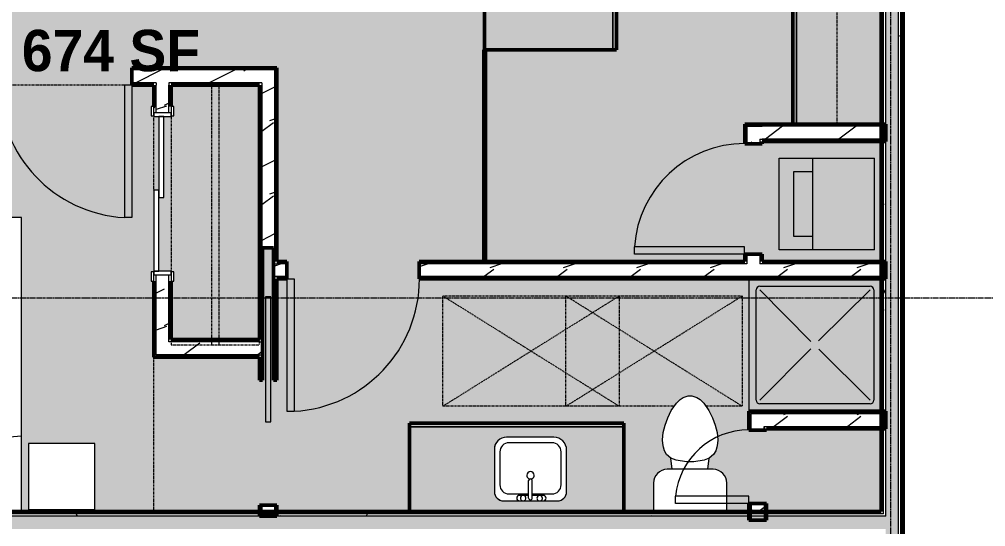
# Model space of a CAD drawing. Header units: inches. Extents: x -4294 to -464, y 9706 to 12475.
# Drawn here: x -3718.6 to -3455.5, y 11125 to 11263.1 of the extents above; entities that cross this region are included whole.
import ezdxf

# ---------------------------------------------------------------- set-up
doc = ezdxf.new("R2010")
doc.units = ezdxf.units.IN
doc.header["$MEASUREMENT"] = 0
doc.linetypes.add('Dash', pattern=[0.25, 0.125, -0.125])
doc.linetypes.add('Grid Line 1_2_', pattern=[0.875, 0.5, -0.125, 0.125, -0.125])
for name, color, linetype, lineweight in [('0-1', 7, 'Continuous', 5), ('0-2', 7, 'Continuous', 9), ('A-AREA-2', 210, 'Continuous', 70), ('A-AREA-IDEN', 2, 'Continuous', 9), ('A-AREA-PATT-6', 41, 'Continuous', 9), ('A-DOOR-1', 7, 'Continuous', 9), ('A-DOOR-2', 170, 'Continuous', 20), ('A-DOOR-FRAM-1', 170, 'Continuous', 20), ('A-GENM-HDLN-1', 7, 'Dash', 9), ('A-WALL', 113, 'Continuous', 13), ('A-WALL-4', 250, 'Continuous', 50), ('A-WALL-5', 130, 'Continuous', 13), ('A-WALL-PATT-1', 7, 'Continuous', 9), ('A-WALL-PATT-2', 8, 'Continuous', 9), ('A-WALL-PATT-5', 111, 'Continuous', 9), ('I-FURN-1', 7, 'Continuous', 9), ('I-FURN-HDLN-1', 7, 'Dash', 9), ('I-WALL-2', 2, 'Continuous', 50), ('P-SANR-FIXT-2', 7, 'Continuous', 9), ('P-SANR-FIXT-3', 8, 'Continuous', 9), ('Q-CASE-1', 53, 'Continuous', 9), ('Q-CASE-2', 250, 'Continuous', 50), ('Q-CASE-3', 7, 'Continuous', 9), ('Q-CASE-HDLN-1', 7, 'Dash', 9), ('S-GRID-1', 1, 'Grid Line 1_2_', 9)]:
    doc.layers.add(name, color=color, linetype=linetype, lineweight=lineweight)
doc.styles.add('Century Gothic_B', font='GOTHICB.TTF', dxfattribs={"height": 11.25})
pattern_1 = [(0, (0, 0), (38.4, 9.6), [1.584, -27.216, 1.584, -27.216, -153.6]), (0, (0, 0), (38.4, 9.6), [-57.6, 1.584, -56.016, 1.584, -27.216, -67.2]), (0, (0, 0), (38.4, 9.6), [-144, 1.584, -17.616, 1.584, -46.416]), (120, (14.4, 4.8), (-27.513844, 28.4553755), [1.584, -27.216, 1.584, -27.216, -153.6]), (120, (14.4, 4.8), (-27.513844, 28.4553755), [-57.6, 1.584, -56.016, 1.584, -27.216, -67.2]), (120, (14.4, 4.8), (-27.513844, 28.4553755), [-144, 1.584, -17.616, 1.584, -46.416]), (240, (19.2, 24), (-10.886156, -38.0553755), [1.584, -27.216, 1.584, -27.216, -153.6]), (240, (19.2, 24), (-10.886156, -38.0553755), [-57.6, 1.584, -56.016, 1.584, -27.216, -67.2]), (240, (19.2, 24), (-10.886156, -38.0553755), [-144, 1.584, -17.616, 1.584, -46.416])]
pattern_2 = [(216.87, (7.997, 19.992), (59.9755286, 39.9843071), [9.996, -89.964]), (206.565, (19.992, 13.994), (-19.991807, -19.992219), [22.352, -22.352]), (198.435, (19.992, 3.998), (-39.983821, -19.991955), [12.644, -50.576])]
pattern_3 = [(161.57, (0.6, 0.6), (-4.80033747, -0.00041462), [0, -34.152, 3.792, 0]), (18.43, (-0.6, 0.6), (-4.80033747, 0.00041462), [0, -34.152, 3.792, 0]), (108.43, (0.6, 0.6), (2.39913218, -12.00105099), [11.382, -26.562]), (71.57, (-0.6, 0.6), (2.39913218, 12.00105099), [11.382, -26.562])]

# ---------------------------------------------------------------- blocks, each defined once
blk = doc.blocks.new('Single-Flush - 36_ x 84_-1372824-FLOOR PLAN - 2ND FLOOR')
at = {"layer": 'A-DOOR-1'}
blk.add_arc((18, -2.38), 36.07, 180, 266.8211, dxfattribs=at)
at = {"layer": 'A-DOOR-2'}
for p, q in [((16, -2.38), (16, -38.39)), ((18, -2.38), (16, -2.38)), ((18, -2.38), (18, -38.39)), ((18, -38.39), (16, -38.39))]:
    blk.add_line(p, q, dxfattribs=at)
blk = doc.blocks.new('Single-Flush - 36_ x 84_-1372839-FLOOR PLAN - 2ND FLOOR')
at = {"layer": 'A-DOOR-1'}
blk.add_arc((18, 2.37), 36.07, 93.1789, 180, dxfattribs=at)
at = {"layer": 'A-DOOR-2'}
for p, q in [((16, 2.37), (16, 38.39)), ((18, 38.39), (16, 38.39)), ((18, 2.37), (18, 38.39)), ((18, 2.37), (16, 2.37))]:
    blk.add_line(p, q, dxfattribs=at)
blk = doc.blocks.new('FOLDING_SLIDING CLOSET - 42_ x 80_-1372832-FLOOR PLAN - 2ND FLOOR')
at = {"layer": 'A-DOOR-1'}
for p, q in [((-21.25, 3), (-23.75, 3)), ((-23.75, 3), (-23.75, 2.25)), ((-21.25, 2.25), (-21.25, 3)), ((23.75, 3), (21.25, 3)), ((21.25, 3), (21.25, 2.25)), ((23.75, 2.25), (23.75, 3)), ((-23.75, 2.25), (-21.25, 2.25)), ((21.25, 2.25), (23.75, 2.25)), ((-21.25, -2.5), (-23.75, -2.5)), ((-23.75, -2.5), (-23.75, -3.25)), ((-21.25, -3.25), (-21.25, -2.5)), ((23.75, -2.5), (21.25, -2.5)), ((21.25, -2.5), (21.25, -3.25)), ((23.75, -3.25), (23.75, -2.5)), ((-23.75, -3.25), (-21.25, -3.25)), ((21.25, -3.25), (23.75, -3.25))]:
    blk.add_line(p, q, dxfattribs=at)
at = {"layer": 'A-DOOR-2'}
for p, q in [((1, 2.25), (-21, 2.25)), ((-21, 2.25), (-21, 0.87)), ((-21, 0.87), (1, 0.87)), ((21, 0.87), (-1, 0.87)), ((-1, 0.87), (-1, -0.5)), ((1, 0.87), (1, 2.25)), ((21, -0.5), (21, 0.87)), ((-1, -0.5), (21, -0.5))]:
    blk.add_line(p, q, dxfattribs=at)
at = {"layer": 'A-DOOR-FRAM-1'}
for p, q in [((-21, 2.25), (-22, 2.25)), ((-22, 2.25), (-22, -2.5)), ((-21, -2.5), (-21, 2.25)), ((21, 2.25), (21, -2.5)), ((22, 2.25), (21, 2.25)), ((22, -2.5), (22, 2.25)), ((-22, -2.5), (-21, -2.5)), ((21, -2.5), (22, -2.5))]:
    blk.add_line(p, q, dxfattribs=at)
blk = doc.blocks.new('Bed-Standard - King 78_ x 80_-V3-FLOOR PLAN - 2ND FLOOR')
at = {"layer": 'I-FURN-1'}
for p, q in [((-28.31, 38.2), (-28.31, -41.8)), ((49.69, -41.8), (49.69, 38.2)), ((-25.31, 36.2), (-25.31, 24.2)), ((-25.31, 36.2), (46.69, 36.2)), ((46.69, 36.2), (46.69, 24.2)), ((49.69, 24.2), (-28.31, 17.63)), ((-25.31, 24.2), (46.69, 24.2)), ((-28.31, -41.8), (49.69, -41.8))]:
    blk.add_line(p, q, dxfattribs=at)
at = {"layer": 'I-FURN-HDLN-1'}
for p, q in [((-64.31, 38.2), (-64.31, -3.8)), ((73.69, -77.8), (73.69, 38.2)), ((-64.31, -49.21), (-64.31, -69.21)), ((-58.31, -77.8), (-22.31, -77.8))]:
    blk.add_line(p, q, dxfattribs=at)
blk = doc.blocks.new('Table-Night Stand - 18_ x 18_ x 24_-1352623-FLOOR PLAN - 2ND FLOOR')
at = {"layer": 'I-FURN-1'}
for p, q in [((18.15, 18), (0.15, 18)), ((0.15, 18), (0.15, 0)), ((18.15, 0), (18.15, 18)), ((0.15, 0), (18.15, 0))]:
    blk.add_line(p, q, dxfattribs=at)
blk = doc.blocks.new('Stacked Washer and Dryer - 26_x25_ - Private-1372850-FLOOR PLAN - 2ND FLOOR')
at = {"layer": 'P-SANR-FIXT-3'}
blk.add_hatch(color=256, dxfattribs=at).paths.add_polyline_path([(18.44, 12.5), (0, 12.5), (0, -12.5), (26, -12.5), (26, 12.5)], flags=0)
at = {"layer": 'P-SANR-FIXT-2'}
for p, q in [((0, 12.5), (26, 12.5)), ((0, 12.5), (0, -12.5)), ((16.91, -12.5), (16.91, 12.5)), ((26, 12.5), (26, -12.5)), ((22.09, 8.75), (16.91, 8.75)), ((22.09, -8.75), (22.09, 8.75)), ((16.91, -8.75), (22.09, -8.75)), ((26, -12.5), (0, -12.5))]:
    blk.add_line(p, q, dxfattribs=at)
blk = doc.blocks.new('OD_CW_Closet - OD_CW_Closet-1912361-FLOOR PLAN - 2ND FLOOR')
at = {"layer": 'Q-CASE-HDLN-1'}
for p, q in [((71.4, 24), (0.74, 24)), ((0.74, 24), (0.74, 0)), ((71.4, 0), (71.4, 24)), ((0.74, 13), (71.4, 13)), ((0.74, 11), (71.4, 11)), ((0.74, 0), (6.57, 0)), ((9.32, 0), (51.32, 0)), ((54.07, 0), (71.4, 0))]:
    blk.add_line(p, q, dxfattribs=at)
blk = doc.blocks.new('Pocket_Door_2385 - 34_ x 80_-1722045-FLOOR PLAN - 2ND FLOOR')
at = {"layer": 'A-DOOR-2'}
for p, q in [((-39.67, 0.75), (-39.67, -0.75)), ((-5.67, 0.75), (-39.67, 0.75)), ((-5.67, -0.75), (-5.67, 0.75)), ((-39.67, -0.75), (-5.67, -0.75))]:
    blk.add_line(p, q, dxfattribs=at)
blk = doc.blocks.new('Single-Flush - 30_ x 80_-1421383-FLOOR PLAN - 2ND FLOOR')
at = {"layer": 'A-DOOR-1'}
blk.add_arc((15, -2.375), 30.067, 180, 266.18593, dxfattribs=at)
at = {"layer": 'A-DOOR-2'}
for p, q in [((13, -2.375), (13, -32.375)), ((15, -2.375), (13, -2.375)), ((15, -2.375), (15, -32.375)), ((15, -32.375), (13, -32.375))]:
    blk.add_line(p, q, dxfattribs=at)
blk = doc.blocks.new('M_Sink Vanity-Square - 500 x 440mm-1352614-FLOOR PLAN - 2ND FLOOR')
at = {"layer": 'P-SANR-FIXT-2'}
for p, q in [((7.96, 7.09), (-6.72, 7.09)), ((7.96, 7.09), (-6.72, 7.09)), ((3.62, 7.09), (-2.88, 7.09)), ((-2.88, 5.59), (0.12, 5.59)), ((0.12, 6.33), (0.12, 1.59)), ((1.12, 6.33), (1.12, 1.59)), ((1.12, 5.59), (3.62, 5.59)), ((-9.22, 4.59), (-9.22, -6.73)), ((-9.22, 4.59), (-9.22, -6.73)), ((-7.72, 2.72), (-7.72, -6.23)), ((0.12, 5.22), (-5.22, 5.22)), ((6.46, 5.22), (1.12, 5.22)), ((8.96, -6.23), (8.96, 2.72)), ((10.46, -6.91), (10.46, 4.59)), ((10.46, -6.91), (10.46, 4.59)), ((-5.72, -10.23), (7.14, -10.23)), ((-5.72, -10.23), (7.14, -10.23)), ((-5.22, -8.73), (6.46, -8.73))]:
    blk.add_line(p, q, dxfattribs=at)
for centre, radius, start, end in [((-6.72, 4.59), 2.5, 90, 180), ((-6.72, 4.59), 2.5, 90, 180), ((-2.88, 6.34), 0.75, 90, 270), ((-1.88, 6.34), 0.75, 360, 180), ((-1.88, 6.34), 0.75, 180, 0), ((0.62, 6.33), 0.5, 360, 180), ((2.62, 6.34), 0.75, 360, 180), ((2.62, 6.34), 0.75, 180, 360), ((3.62, 6.34), 0.75, 270, 90), ((7.96, 4.59), 2.5, 0, 90), ((7.96, 4.59), 2.5, 360, 90), ((-5.22, 2.72), 2.5, 90, 180), ((6.46, 2.72), 2.5, 0, 90), ((0.62, 0.13), 1, 360, 180), ((0.62, 0.13), 1, 180, 0), ((0.62, 1.59), 0.5, 180, 0), ((-5.72, -6.73), 3.5, 180, 270), ((-5.72, -6.73), 3.5, 180, 270), ((-5.22, -6.23), 2.5, 180, 270), ((6.46, -6.23), 2.5, 270, 0), ((7.14, -6.91), 3.32, 270, 360), ((7.14, -6.91), 3.32, 270, 0)]:
    blk.add_arc(centre, radius, start, end, dxfattribs=at)
blk = doc.blocks.new('Toilet-Domestic-3D - Toilet-Domestic-3D-V36-FLOOR PLAN - 2ND FLOOR')
at = {"layer": 'P-SANR-FIXT-2'}
for p, q in [((-3.74, 10), (-2.74, 11)), ((-2.74, 11), (-1.87, 11.5)), ((-1.87, 11.5), (-0.5, 12)), ((-0.5, 12), (0.5, 12)), ((0.5, 12), (1.87, 11.5)), ((1.87, 11.5), (2.74, 11)), ((2.74, 11), (3.74, 10)), ((-6.06, 6), (-5.13, 8)), ((-5.13, 8), (-3.74, 10)), ((3.74, 10), (5.13, 8)), ((5.13, 8), (6.06, 6)), ((-6.79, 4), (-6.06, 6)), ((6.06, 6), (6.79, 4)), ((-7.33, 1.99), (-6.79, 4)), ((6.79, 4), (7.33, 1.99)), ((-7.5, 0), (-7.33, 1.99)), ((7.33, 1.99), (7.5, 0)), ((-7.41, -1), (-7.5, 0)), ((-7.24, -2), (-7.41, -1)), ((-6.97, -3), (-7.24, -2)), ((7.24, -2), (6.97, -3)), ((7.41, -1), (7.24, -2)), ((7.5, 0), (7.41, -1)), ((-6.4, -4), (-6.97, -3)), ((-5.21, -5), (-6.4, -4)), ((-3.84, -5.5), (-5.21, -5)), ((-4.86, -8.02), (-5.21, -5)), ((5.21, -5), (3.84, -5.5)), ((4.86, -8.02), (5.21, -5)), ((6.4, -4), (5.21, -5)), ((6.97, -3), (6.4, -4)), ((-1, -6), (-3.84, -5.5)), ((1, -6), (-1, -6)), ((3.84, -5.5), (1, -6)), ((6.25, -8.02), (-6.25, -8.02)), ((-9.98, -11.75), (-9.98, -19.48)), ((9.98, -19.48), (9.98, -11.75))]:
    blk.add_line(p, q, dxfattribs=at)
for centre, start, end in [((-6.25, -11.75), 90, 180), ((6.25, -11.75), 0, 90)]:
    blk.add_arc(centre, 3.73, start, end, dxfattribs=at)
blk = doc.blocks.new('OD_CW_Base Cabinet - OD_CW_Base Cabinet-V42-FLOOR PLAN - 2ND FLOOR')
at = {"layer": 'Q-CASE-1'}
blk.add_hatch(color=256, dxfattribs=at).paths.add_polyline_path([(53.13, -1), (59.14, -1), (59.14, 0), (0.74, 0), (0.74, -1), (34.14, -1)], flags=0)
h = blk.add_hatch(color=256, dxfattribs=at)
h.paths.add_polyline_path([(41.03, -24), (59.14, -24), (59.14, -1), (0.74, -1), (0.74, -24), (40.51, -24)], flags=0)
h.paths.add_polyline_path([(40.03, -21.13), (26.35, -21.13), (25.56, -20.98), (25.1, -20.79), (24.58, -20.39), (24.18, -19.88), (23.93, -19.27), (23.85, -18.63), (23.85, -7.12), (23.96, -6.26), (24.29, -5.46), (24.82, -4.77), (25.56, -4.22), (26.35, -3.91), (27.17, -3.8), (40.03, -3.8), (41.03, -3.96), (41.78, -4.27), (42.51, -4.83), (43.06, -5.55), (43.41, -6.4), (43.53, -7.3), (43.53, -18.63), (43.45, -19.27), (43.2, -19.88), (42.8, -20.39), (42.28, -20.79), (41.68, -21.04), (41.03, -21.13)], flags=0)
at = {"layer": 'Q-CASE-2'}
for p, q in [((0.74, -24), (0.74, 0)), ((0.74, 0), (59.14, 0)), ((59.14, 0), (59.14, -24))]:
    blk.add_line(p, q, dxfattribs=at)
at = {"layer": 'Q-CASE-3'}
for p, q in [((0.74, -1), (0.74, 0)), ((0.74, 0), (59.14, 0)), ((59.14, -1), (0.74, -1)), ((0.74, -24), (0.74, -1)), ((0.74, -1), (59.14, -1)), ((59.14, 0), (59.14, -1)), ((59.14, -1), (59.14, -24))]:
    blk.add_line(p, q, dxfattribs=at)
blk = doc.blocks.new('Shower Base-3D - 36_ x 36_-1586087-FLOOR PLAN - 2ND FLOOR')
at = {"layer": 'P-SANR-FIXT-2'}
for p, q in [((-18, 18), (-18, -18)), ((-15, 16), (15, 16)), ((-16, -15), (-16, 15)), ((-1.12, 1), (-15, 15)), ((0.97, 1.14), (15, 15)), ((16, 15), (16, -15)), ((-1.13, -0.98), (-15, -15)), ((1.01, -1.11), (15, -15)), ((15, -16), (-15, -16))]:
    blk.add_line(p, q, dxfattribs=at)
for centre, start, end in [((-15, 15), 90, 180), ((15, 15), 360, 90), ((-15, -15), 180, 270), ((15, -15), 270, 0)]:
    blk.add_arc(centre, 1, start, end, dxfattribs=at)
blk = doc.blocks.new('Single-Flush - CLOSET-1720256-FLOOR PLAN - 2ND FLOOR')
at = {"layer": 'A-DOOR-1'}
blk.add_arc((10, -2.38), 20.07, 180, 264.2799, dxfattribs=at)
at = {"layer": 'A-DOOR-2'}
for p, q in [((8, -2.38), (8, -22.34)), ((10, -2.38), (8, -2.38)), ((10, -2.38), (10, -22.34)), ((10, -22.34), (8, -22.34))]:
    blk.add_line(p, q, dxfattribs=at)
blk = doc.blocks.new('ADA Clearances - 30_x48_-V11-FLOOR PLAN - 2ND FLOOR')
at = {"layer": 'A-GENM-HDLN-1'}
for p, q in [((15, 24), (-15, -24)), ((-15, 24), (15, -24)), ((-15, -5.48), (-15, 24)), ((-15, 24), (15, 24)), ((15, 24), (15, -24)), ((-15, -24), (-15, -14.12)), ((15, -24), (-15, -24))]:
    blk.add_line(p, q, dxfattribs=at)
blk = doc.blocks.new('ADA Clearances - 30_x48_-1721104-FLOOR PLAN - 2ND FLOOR')
at = {"layer": 'A-GENM-HDLN-1'}
for p, q in [((15, 24), (-15, -24)), ((-15, 24), (15, -24)), ((-15, -24), (-15, 24)), ((-15, 24), (15, 24)), ((15, 24), (15, -24)), ((15, -24), (-15, -24))]:
    blk.add_line(p, q, dxfattribs=at)
blk = doc.blocks.new('OD_CW_Base Cabinet - OD_CW_Base Cabinet-2252122-FLOOR PLAN - 2ND FLOOR')
at = {"layer": 'Q-CASE-1'}
h = blk.add_hatch(color=256, dxfattribs=at)
h.paths.add_polyline_path([(93.67, 18.64), (93.67, 24), (59.2, 24), (59.2, 1), (93.67, 1)], flags=0)
h.paths.add_polyline_path([(35.2, 24), (0.74, 24), (0.74, 1), (35.2, 1), (35.2, 22)], flags=0)
h = blk.add_hatch(color=256, dxfattribs=at)
h.paths.add_polyline_path([(93.67, 0), (93.67, 1), (59.2, 1), (59.2, 0)], flags=0)
h.paths.add_polyline_path([(35.2, 0), (35.2, 1), (0.74, 1), (0.74, 0), (2.83, 0)], flags=0)
at = {"layer": 'Q-CASE-2'}
for p, q in [((0.74, 24), (0.74, 22)), ((0.74, 0), (35.2, 0)), ((59.2, 0), (93.67, 0))]:
    blk.add_line(p, q, dxfattribs=at)
at = {"layer": 'Q-CASE-3'}
for p, q in [((0.74, 22), (0.74, 24)), ((0.74, 1), (35.2, 1)), ((35.2, 1), (0.74, 1)), ((35.2, 0), (0.74, 0)), ((59.2, 1), (93.67, 1)), ((93.67, 1), (59.2, 1)), ((93.67, 0), (59.2, 0))]:
    blk.add_line(p, q, dxfattribs=at)
blk = doc.blocks.new('OD_CW_Upper Cabinet - OD_CW_Upper Cabinet-2252152-FLOOR PLAN - 2ND FLOOR')
at = {"layer": 'Q-CASE-HDLN-1'}
for p, q in [((0.74, -24), (0.74, -12)), ((0.74, -12), (93.67, -12)), ((93.67, -12), (93.67, -24)), ((93.67, -24), (0.74, -24))]:
    blk.add_line(p, q, dxfattribs=at)
blk = doc.blocks.new('OD_CW_Base Cabinet - OD_CW_Base Cabinet-1913094-FLOOR PLAN - 2ND FLOOR')
at = {"layer": 'Q-CASE-1'}
h = blk.add_hatch(color=256, dxfattribs=at)
h.paths.add_polyline_path([(109.11, 11), (109.11, 12), (69.92, 12), (69.92, 11), (80, 11)], flags=0)
h.paths.add_polyline_path([(39.92, 12), (0.74, 12), (0.74, 11), (39.92, 11)], flags=0)
blk.add_hatch(color=256, dxfattribs=at).paths.add_polyline_path([(109.11, -24), (109.11, 11), (69.92, 11), (69.92, -9), (39.92, -9), (39.92, 11), (0.74, 11), (0.74, -24), (80, -24)], flags=0)
at = {"layer": 'Q-CASE-2'}
for p, q in [((0.74, 12), (39.92, 12)), ((69.92, 12), (109.11, 12)), ((109.11, 12), (109.11, -24)), ((109.11, -24), (0.74, -24))]:
    blk.add_line(p, q, dxfattribs=at)
at = {"layer": 'Q-CASE-3'}
for p, q in [((0.74, 12), (39.92, 12)), ((39.92, 11), (0.74, 11)), ((0.74, 11), (39.92, 11)), ((69.92, 12), (109.11, 12)), ((109.11, 11), (69.92, 11)), ((69.92, 11), (109.11, 11)), ((109.11, 12), (109.11, 11)), ((109.11, 11), (109.11, -24)), ((109.11, -24), (0.74, -24))]:
    blk.add_line(p, q, dxfattribs=at)
blk = doc.blocks.new('CTR - 1st Phase - Unit Layouts_rvt-1-FLOOR PLAN - 2ND FLOOR')
at = {"layer": 'A-WALL-PATT-1'}
h = blk.add_hatch(dxfattribs=at)
h.set_pattern_fill('FP_1', color=256, style=0, pattern_type=2)
h.set_pattern_definition(pattern_1)
h.paths.add_polyline_path([(-3687.96, 11249.31), (-3648.46, 11249.31), (-3648.46, 11249.94), (-3687.96, 11249.94)], flags=0)
h.paths.add_polyline_path([(-3769.94, 11249.31), (-3723.96, 11249.31), (-3723.96, 11249.94), (-3852.47, 11249.94), (-3852.47, 11249.31), (-3780.5, 11249.31)], flags=0)
h = blk.add_hatch(dxfattribs=at)
h.set_pattern_fill('FP_1', color=256, style=0, pattern_type=2)
h.set_pattern_definition(pattern_1)
h.paths.add_polyline_path([(-3780.5, 11245.19), (-3723.96, 11245.19), (-3723.96, 11245.81), (-3852.47, 11245.81), (-3852.47, 11245.19), (-3835.63, 11245.19)], flags=0)
h.paths.add_polyline_path([(-3677.84, 11245.19), (-3652.59, 11245.19), (-3652.59, 11245.81), (-3677.84, 11245.81), (-3677.84, 11245.36)], flags=0)
h.paths.add_polyline_path([(-3687.96, 11245.19), (-3681.34, 11245.19), (-3681.34, 11245.81), (-3687.96, 11245.81)], flags=0)
h = blk.add_hatch(dxfattribs=at)
h.set_pattern_fill('FP_1', color=256, style=0, pattern_type=2)
h.set_pattern_definition(pattern_1)
h.paths.add_polyline_path([(-3681.96, 11171.19), (-3681.34, 11171.19), (-3681.34, 11193.61), (-3681.96, 11193.61), (-3681.96, 11171.81)], flags=0)
h.paths.add_polyline_path([(-3681.96, 11237.61), (-3681.34, 11237.61), (-3681.34, 11245.19), (-3681.96, 11245.19), (-3681.96, 11239.36)], flags=0)
h = blk.add_hatch(dxfattribs=at)
h.set_pattern_fill('FP_1', color=256, style=0, pattern_type=2)
h.set_pattern_definition(pattern_1)
h.paths.add_polyline_path([(-3517, 11233.98), (-3483.97, 11233.98), (-3483.97, 11234.61), (-3520.5, 11234.61), (-3520.5, 11233.98)], flags=0)
h = blk.add_hatch(dxfattribs=at)
h.set_pattern_fill('FP_1', color=256, style=0, pattern_type=2)
h.set_pattern_definition(pattern_1)
h.paths.add_polyline_path([(-3645.72, 11196.58), (-3645.72, 11197.2), (-3648.46, 11197.2), (-3648.46, 11196.58)], flags=0)
h.paths.add_polyline_path([(-3559.98, 11196.58), (-3520.5, 11196.58), (-3520.5, 11197.2), (-3609.72, 11197.2), (-3609.72, 11196.58)], flags=0)
h.paths.add_polyline_path([(-3491.34, 11196.58), (-3483.97, 11196.6), (-3483.97, 11197.2), (-3517, 11197.2), (-3517, 11196.58), (-3492.25, 11196.58)], flags=0)
h = blk.add_hatch(dxfattribs=at)
h.set_pattern_fill('FP_1', color=256, style=0, pattern_type=2)
h.set_pattern_definition(pattern_1)
h.paths.add_polyline_path([(-3648.46, 11192.45), (-3645.72, 11192.45), (-3645.72, 11193.08), (-3648.46, 11193.08), (-3648.46, 11192.7)], flags=0)
h.paths.add_polyline_path([(-3491.55, 11192.45), (-3483.97, 11192.45), (-3483.97, 11193.08), (-3609.72, 11193.08), (-3609.72, 11192.45), (-3492.25, 11192.45)], flags=0)
h = blk.add_hatch(dxfattribs=at)
h.set_pattern_fill('FP_1', color=256, style=0, pattern_type=2)
h.set_pattern_definition(pattern_1)
h.paths.add_polyline_path([(-3515.22, 11151.7), (-3483.97, 11151.7), (-3483.97, 11152.33), (-3515.85, 11152.33), (-3515.85, 11151.7)], flags=0)
at = {"layer": 'A-WALL-PATT-2'}
h = blk.add_hatch(dxfattribs=at)
h.set_pattern_fill('FP_2', color=256, style=0, pattern_type=2)
h.set_pattern_definition(pattern_2)
h.paths.add_polyline_path([(-3687.96, 11245.81), (-3649.09, 11245.81), (-3649.09, 11249.31), (-3687.96, 11249.31)], flags=0)
h.paths.add_polyline_path([(-3780.5, 11245.81), (-3723.96, 11245.81), (-3723.96, 11249.31), (-3852.47, 11249.31), (-3852.47, 11245.81), (-3835.63, 11245.81)], flags=0)
h = blk.add_hatch(dxfattribs=at)
h.set_pattern_fill('FP_2', color=256, style=0, pattern_type=2)
h.set_pattern_definition(pattern_2)
h.paths.add_polyline_path([(-3677.84, 11171.81), (-3677.84, 11193.61), (-3681.34, 11193.61), (-3681.34, 11171.81)], flags=0)
h.paths.add_polyline_path([(-3681.34, 11237.61), (-3677.84, 11237.61), (-3677.84, 11245.81), (-3681.34, 11245.81), (-3681.34, 11245.19)], flags=0)
h = blk.add_hatch(dxfattribs=at)
h.set_pattern_fill('FP_2', color=256, style=0, pattern_type=2)
h.set_pattern_definition(pattern_2)
h.paths.add_polyline_path([(-3650.55, 11129.19), (-3649.09, 11129.19), (-3649.09, 11130.94), (-3652.59, 11130.94), (-3652.59, 11129.19)], flags=0)
h.paths.add_polyline_path([(-3652.34, 11164.94), (-3652.34, 11200.94), (-3649.34, 11200.94), (-3649.34, 11164.94), (-3649.09, 11164.94), (-3649.1, 11245.81), (-3652.59, 11245.81), (-3652.59, 11164.94)], flags=0)
h = blk.add_hatch(dxfattribs=at)
h.set_pattern_fill('FP_2', color=256, style=0, pattern_type=2)
h.set_pattern_definition(pattern_2)
h.paths.add_polyline_path([(-3520.5, 11196.58), (-3517, 11196.58), (-3517, 11199.23), (-3520.5, 11199.23), (-3520.5, 11196.93)], flags=0)
h.paths.add_polyline_path([(-3520.5, 11229.23), (-3517, 11229.23), (-3517, 11233.98), (-3520.5, 11233.98), (-3520.5, 11229.86)], flags=0)
h = blk.add_hatch(dxfattribs=at)
h.set_pattern_fill('FP_2', color=256, style=0, pattern_type=2)
h.set_pattern_definition(pattern_2)
h.paths.add_polyline_path([(-3511.75, 11230.48), (-3483.97, 11230.48), (-3483.97, 11233.98), (-3517, 11233.98), (-3517, 11230.48), (-3516.37, 11230.48)], flags=0)
h = blk.add_hatch(dxfattribs=at)
h.set_pattern_fill('FP_2', color=256, style=0, pattern_type=2)
h.set_pattern_definition(pattern_2)
h.paths.add_polyline_path([(-3492.25, 11193.08), (-3482.72, 11193.08), (-3483.97, 11193.2), (-3483.97, 11196.58), (-3609.72, 11196.58), (-3609.72, 11193.08), (-3504.85, 11193.08)], flags=0)
h.paths.add_polyline_path([(-3648.46, 11193.08), (-3645.72, 11193.08), (-3645.72, 11196.58), (-3649.09, 11196.58), (-3649.09, 11193.08), (-3648.81, 11193.08)], flags=0)
h = blk.add_hatch(dxfattribs=at)
h.set_pattern_fill('FP_2', color=256, style=0, pattern_type=2)
h.set_pattern_definition(pattern_2)
h.paths.add_polyline_path([(-3677.21, 11171.81), (-3652.59, 11171.81), (-3652.59, 11175.31), (-3677.84, 11175.31), (-3677.84, 11171.81)], flags=0)
h = blk.add_hatch(dxfattribs=at)
h.set_pattern_fill('FP_2', color=256, style=0, pattern_type=2)
h.set_pattern_definition(pattern_2)
h.paths.add_polyline_path([(-3483.97, 11152.33), (-3483.97, 11155.83), (-3519.35, 11155.83), (-3519.35, 11152.33), (-3493.66, 11152.33)], flags=0)
h = blk.add_hatch(dxfattribs=at)
h.set_pattern_fill('FP_2', color=256, style=0, pattern_type=2)
h.set_pattern_definition(pattern_2)
h.paths.add_polyline_path([(-3519.35, 11129.19), (-3515.85, 11129.19), (-3515.85, 11131.33), (-3519.35, 11131.33)], flags=0)
h.paths.add_polyline_path([(-3515.85, 11151.33), (-3515.85, 11152.33), (-3519.35, 11152.33), (-3519.35, 11151.33), (-3518.64, 11151.33)], flags=0)
at = {"layer": 'A-AREA-2'}
blk.add_line((-3591.97, 11254.82), (-3591.97, 11197.2), dxfattribs=at)
at = {"layer": 'A-WALL-4'}
for p, q in [((-3648.46, 11249.94), (-3687.96, 11249.94)), ((-3687.96, 11249.94), (-3687.96, 11245.19)), ((-3648.46, 11249.31), (-3648.46, 11249.94)), ((-3648.46, 11245.19), (-3648.46, 11249.31)), ((-3687.96, 11245.19), (-3681.96, 11245.19)), ((-3681.96, 11245.19), (-3681.96, 11239.36)), ((-3677.21, 11245.19), (-3653.21, 11245.19)), ((-3677.21, 11239.36), (-3677.21, 11245.19)), ((-3653.21, 11245.19), (-3653.21, 11175.94)), ((-3648.46, 11197.2), (-3648.46, 11245.19)), ((-3520.5, 11234.61), (-3521.12, 11234.61)), ((-3521.12, 11234.61), (-3521.12, 11229.23)), ((-3516.37, 11234.61), (-3520.5, 11234.61)), ((-3482.72, 11234.61), (-3516.37, 11234.61)), ((-3482.72, 11229.86), (-3482.72, 11234.61)), ((-3521.12, 11229.23), (-3516.37, 11229.23)), ((-3516.37, 11229.23), (-3516.37, 11229.86)), ((-3516.37, 11229.86), (-3482.72, 11229.86)), ((-3652.34, 11164.94), (-3652.34, 11200.94)), ((-3652.34, 11200.94), (-3649.34, 11200.94)), ((-3649.34, 11200.94), (-3649.34, 11164.94)), ((-3645.72, 11197.2), (-3648.46, 11197.2)), ((-3645.72, 11192.45), (-3645.72, 11197.2)), ((-3521.12, 11197.2), (-3609.72, 11197.2)), ((-3609.72, 11197.2), (-3609.72, 11192.45)), ((-3516.37, 11199.23), (-3521.12, 11199.23)), ((-3521.12, 11199.23), (-3521.12, 11197.2)), ((-3516.37, 11197.2), (-3516.37, 11199.23)), ((-3482.72, 11197.2), (-3516.37, 11197.2)), ((-3482.72, 11192.45), (-3482.72, 11197.2)), ((-3648.46, 11192.45), (-3645.72, 11192.45)), ((-3648.46, 11164.94), (-3648.46, 11192.45)), ((-3609.72, 11192.45), (-3482.72, 11192.45)), ((-3681.96, 11191.86), (-3681.96, 11171.19)), ((-3677.21, 11175.94), (-3677.21, 11191.86)), ((-3653.21, 11175.94), (-3677.21, 11175.94)), ((-3681.96, 11171.19), (-3681.34, 11171.19)), ((-3681.34, 11171.19), (-3677.21, 11171.19)), ((-3677.21, 11171.19), (-3653.21, 11171.19)), ((-3653.21, 11171.19), (-3653.21, 11164.94)), ((-3653.21, 11164.94), (-3652.34, 11164.94)), ((-3649.34, 11164.94), (-3648.46, 11164.94)), ((-3482.72, 11156.45), (-3519.97, 11156.45)), ((-3519.97, 11156.45), (-3519.97, 11155.83)), ((-3519.97, 11155.83), (-3519.97, 11151.7)), ((-3482.72, 11151.7), (-3482.72, 11156.45)), ((-3519.97, 11151.7), (-3519.97, 11151.33)), ((-3519.97, 11151.33), (-3515.22, 11151.33)), ((-3515.22, 11151.7), (-3482.72, 11151.7)), ((-3515.22, 11151.33), (-3515.22, 11151.7)), ((-3648.46, 11130.94), (-3653.21, 11130.94)), ((-3653.21, 11130.94), (-3653.21, 11127.94)), ((-3648.46, 11127.94), (-3648.46, 11130.94)), ((-3515.22, 11131.33), (-3519.97, 11131.33)), ((-3519.97, 11131.33), (-3519.97, 11126.81)), ((-3515.22, 11126.81), (-3515.22, 11131.33)), ((-3653.21, 11127.94), (-3648.46, 11127.94)), ((-3519.97, 11126.81), (-3515.22, 11126.81))]:
    blk.add_line(p, q, dxfattribs=at)
at = {"layer": 'A-WALL-5'}
for p, q in [((-3649.09, 11249.31), (-3687.96, 11249.31)), ((-3649.09, 11249.31), (-3649.09, 11245.81)), ((-3681.34, 11245.81), (-3687.96, 11245.81)), ((-3681.34, 11245.81), (-3681.34, 11245.19)), ((-3681.34, 11237.61), (-3681.34, 11245.19)), ((-3652.59, 11245.81), (-3677.84, 11245.81)), ((-3677.84, 11245.81), (-3677.84, 11245.19)), ((-3677.84, 11237.61), (-3677.84, 11245.19)), ((-3652.59, 11245.81), (-3652.59, 11245.19)), ((-3652.59, 11245.19), (-3652.59, 11175.31)), ((-3649.09, 11245.81), (-3649.09, 11245.19)), ((-3649.09, 11245.19), (-3649.09, 11196.58)), ((-3520.5, 11233.98), (-3520.5, 11229.23)), ((-3520.5, 11233.98), (-3517, 11233.98)), ((-3517, 11233.98), (-3516.37, 11233.98)), ((-3482.72, 11233.98), (-3516.37, 11233.98)), ((-3517, 11230.48), (-3517, 11229.23)), ((-3517, 11230.48), (-3516.37, 11230.48)), ((-3482.72, 11230.48), (-3516.37, 11230.48)), ((-3520.5, 11199.23), (-3520.5, 11197.2)), ((-3520.5, 11197.2), (-3520.5, 11196.58)), ((-3517, 11199.23), (-3517, 11197.2)), ((-3517, 11197.2), (-3517, 11196.58)), ((-3649.09, 11196.58), (-3648.46, 11196.58)), ((-3649.09, 11196.58), (-3648.46, 11196.58)), ((-3645.72, 11196.58), (-3648.46, 11196.58)), ((-3520.5, 11196.58), (-3609.72, 11196.58)), ((-3482.72, 11196.58), (-3517, 11196.58)), ((-3681.34, 11171.81), (-3681.34, 11193.61)), ((-3677.84, 11175.31), (-3677.84, 11193.61)), ((-3649.09, 11193.08), (-3648.46, 11193.08)), ((-3649.09, 11193.08), (-3649.09, 11164.94)), ((-3648.46, 11193.08), (-3649.09, 11193.08)), ((-3645.72, 11193.08), (-3648.46, 11193.08)), ((-3482.72, 11193.08), (-3609.72, 11193.08)), ((-3677.21, 11175.31), (-3677.84, 11175.31)), ((-3653.21, 11175.31), (-3677.21, 11175.31)), ((-3653.21, 11175.31), (-3652.59, 11175.31)), ((-3677.84, 11171.81), (-3681.34, 11171.81)), ((-3677.21, 11171.81), (-3677.84, 11171.81)), ((-3653.21, 11171.81), (-3677.21, 11171.81)), ((-3653.21, 11171.81), (-3652.59, 11171.81)), ((-3652.59, 11171.81), (-3652.59, 11164.94)), ((-3519.35, 11155.83), (-3482.72, 11155.83)), ((-3519.35, 11152.33), (-3519.35, 11155.83)), ((-3519.35, 11151.7), (-3519.35, 11152.33)), ((-3519.35, 11151.7), (-3519.35, 11151.33)), ((-3515.85, 11152.33), (-3515.85, 11151.7)), ((-3515.85, 11152.33), (-3482.72, 11152.33)), ((-3515.85, 11151.7), (-3515.85, 11152.33)), ((-3515.85, 11151.7), (-3515.85, 11151.33)), ((-3652.59, 11130.94), (-3652.59, 11127.94)), ((-3649.09, 11130.94), (-3649.09, 11127.94)), ((-3519.35, 11131.33), (-3519.35, 11126.81)), ((-3515.85, 11131.33), (-3515.85, 11126.81))]:
    blk.add_line(p, q, dxfattribs=at)
at = {"layer": '0-2'}
for name, p, rotation in [('OD_CW_Base Cabinet - OD_CW_Base Cabinet-1913094-FLOOR PLAN - 2ND FLOOR', (-3567.97, 11363.93), 269.9999999999998), ('OD_CW_Base Cabinet - OD_CW_Base Cabinet-2252122-FLOOR PLAN - 2ND FLOOR', (-3507.97, 11328.28), 270.0000000000008), ('OD_CW_Upper Cabinet - OD_CW_Upper Cabinet-2252152-FLOOR PLAN - 2ND FLOOR', (-3507.97, 11233.87), 90.00000000000391), ('Bed-Standard - King 78_ x 80_-V3-FLOOR PLAN - 2ND FLOOR', (-3746.28, 11167.39), 180), ('OD_CW_Closet - OD_CW_Closet-1912361-FLOOR PLAN - 2ND FLOOR', (-3677.21, 11245.93), 270.0000000000016), ('FOLDING_SLIDING CLOSET - 42_ x 80_-1372832-FLOOR PLAN - 2ND FLOOR', (-3679.71, 11215.61), 90.00000000000375), ('Single-Flush - 30_ x 80_-1421383-FLOOR PLAN - 2ND FLOOR', (-3518.75, 11214.23), 270), ('Stacked Washer and Dryer - 26_x25_ - Private-1372850-FLOOR PLAN - 2ND FLOOR', (-3485.75, 11212.83), 180), ('Single-Flush - 36_ x 84_-1372839-FLOOR PLAN - 2ND FLOOR', (-3627.72, 11194.83), 180), ('Pocket_Door_2385 - 34_ x 80_-1722045-FLOOR PLAN - 2ND FLOOR', (-3650.84, 11147.94), 270), ('ADA Clearances - 30_x48_-1721104-FLOOR PLAN - 2ND FLOOR', (-3579.27, 11172.83), 89.9999999999678), ('ADA Clearances - 30_x48_-V11-FLOOR PLAN - 2ND FLOOR', (-3545.77, 11172.83), 89.9999999999678), ('Single-Flush - CLOSET-1720256-FLOOR PLAN - 2ND FLOOR', (-3517.6, 11141.33), 269.9999999999703), ('Table-Night Stand - 18_ x 18_ x 24_-1352623-FLOOR PLAN - 2ND FLOOR', (-3697.89, 11147.69), 180), ('M_Sink Vanity-Square - 500 x 440mm-1352614-FLOOR PLAN - 2ND FLOOR', (-3578.8, 11139.16), 180)]:
    blk.add_blockref(name, p, dxfattribs=dict(at, rotation=rotation))
for name, p in [('Single-Flush - 36_ x 84_-1372824-FLOOR PLAN - 2ND FLOOR', (-3705.96, 11247.56)), ('Shower Base-3D - 36_ x 36_-1586087-FLOOR PLAN - 2ND FLOOR', (-3501.97, 11174.45)), ('Toilet-Domestic-3D - Toilet-Domestic-3D-V36-FLOOR PLAN - 2ND FLOOR', (-3535.97, 11148.67)), ('OD_CW_Base Cabinet - OD_CW_Base Cabinet-V42-FLOOR PLAN - 2ND FLOOR', (-3613.11, 11153.19))]:
    blk.add_blockref(name, p, dxfattribs=at)
blk = doc.blocks.new('CTR - 1st Phase - Shell_rvt-1-FLOOR PLAN - 2ND FLOOR')
at = {"layer": 'S-GRID-1'}
for p, q in [((-3481.32, 9836.18), (-3481.32, 12413.74)), ((-464.45, 11187.19), (-4232.19, 11187.19))]:
    blk.add_line(p, q, dxfattribs=at)

msp = doc.modelspace()

# ---------------------------------------------------------------- hatches: boundary and pattern name
at = {"layer": 'A-AREA-PATT-6'}
h = msp.add_hatch(color=256, dxfattribs=at)
h.paths.add_polyline_path([(-3650.7237, 11364.1894), (-3648.9737, 11364.1894), (-3648.9737, 11328.1894), (-3650.7237, 11328.1894), (-3650.7237, 11363.8144)], flags=0)
h.paths.add_polyline_path([(-3509.3487, 11129.1894), (-3483.9737, 11129.1894), (-3483.9737, 11151.7003), (-3515.2237, 11151.7003), (-3515.2237, 11151.3253), (-3519.9737, 11151.3253), (-3519.9737, 11156.4503), (-3483.9737, 11156.4503), (-3483.9737, 11192.4503), (-3609.7237, 11192.4503), (-3609.7237, 11197.2003), (-3521.1237, 11197.2003), (-3521.1237, 11199.2317), (-3516.3737, 11199.2317), (-3516.3737, 11197.2003), (-3483.9737, 11197.2003), (-3483.9737, 11229.8567), (-3516.3737, 11229.8567), (-3516.3737, 11229.2317), (-3521.1237, 11229.2317), (-3521.1237, 11234.6067), (-3507.9737, 11234.6067), (-3507.9737, 11327.5394), (-3515.9737, 11327.5394), (-3515.9737, 11363.1894), (-3555.9737, 11363.1894), (-3555.9737, 11354.7862), (-3553.6895, 11354.7862), (-3553.4927, 11354.5893), (-3553.4927, 11353.6932), (-3553.2427, 11353.6932), (-3553.2427, 11349.9286), (-3552.9927, 11349.9286), (-3552.9927, 11348.0272), (-3553.2427, 11348.0272), (-3553.2427, 11338.6361), (-3552.9927, 11338.6361), (-3552.9927, 11338.0456), (-3553.2427, 11338.0456), (-3553.2427, 11337.455), (-3552.9927, 11337.455), (-3552.9927, 11336.8645), (-3553.2427, 11336.8645), (-3553.2427, 11336.2739), (-3552.9927, 11336.2739), (-3552.9927, 11335.6834), (-3553.2427, 11335.6834), (-3553.2427, 11335.0928), (-3552.9927, 11335.0928), (-3552.9927, 11334.5023), (-3553.2427, 11334.5023), (-3553.2427, 11331.8791), (-3553.4927, 11331.858), (-3553.5147, 11330.9298), (-3553.5503, 11330.8438), (-3553.6895, 11330.7862), (-3555.9737, 11330.7862), (-3555.9737, 11254.815), (-3591.9737, 11254.815), (-3591.9737, 11268.358), (-3602.4216, 11268.358), (-3602.4216, 11284.858), (-3591.9737, 11284.858), (-3591.9737, 11296.358), (-3602.4216, 11296.358), (-3602.4216, 11312.858), (-3591.9737, 11312.858), (-3591.9737, 11324.358), (-3602.4216, 11324.358), (-3602.4216, 11340.858), (-3591.9737, 11340.858), (-3591.9737, 11363.1894), (-3612.7237, 11363.1894), (-3612.7237, 11364.1894), (-3614.7237, 11364.1894), (-3614.7237, 11366.1269), (-3615.3487, 11366.1269), (-3615.3487, 11366.1894), (-3650.0987, 11366.1894), (-3650.0987, 11366.1269), (-3650.7237, 11366.1269), (-3650.7237, 11364.1894), (-3652.7237, 11364.1894), (-3652.7237, 11363.1894), (-3668.1237, 11363.1894), (-3668.1237, 11422.6144), (-3819.3237, 11422.6144), (-3823.3237, 11424.7644), (-3851.8487, 11424.7644), (-3851.8487, 11249.9394), (-3723.9646, 11249.9394), (-3723.9646, 11245.1894), (-3821.5737, 11245.1894), (-3821.5737, 11237.5647), (-3826.3237, 11237.5647), (-3826.3237, 11245.1894), (-3851.8487, 11245.1894), (-3851.8487, 11236.3147), (-3828.2237, 11236.3147), (-3828.2237, 11235.3019), (-3827.7237, 11235.2645), (-3827.7237, 11234.5775), (-3828.2237, 11234.5775), (-3828.2237, 11218.3062), (-3827.7237, 11218.2812), (-3827.7237, 11217.8232), (-3828.2237, 11217.8232), (-3828.2237, 11208.3147), (-3851.8487, 11208.3147), (-3851.8487, 11206.2671), (-3826.3237, 11206.2671), (-3826.3237, 11207.5647), (-3821.5737, 11207.5647), (-3821.5737, 11201.5171), (-3851.8487, 11201.5171), (-3851.8487, 11129.1894), (-3795.9646, 11129.1894), (-3795.9646, 11209.1894), (-3717.9646, 11209.1894), (-3717.9646, 11129.1894), (-3653.2146, 11129.1894), (-3653.2146, 11130.9394), (-3648.4646, 11130.9394), (-3648.4646, 11129.1894), (-3612.3737, 11129.1894), (-3612.3737, 11153.1894), (-3553.9737, 11153.1894), (-3553.9737, 11129.1894), (-3545.95, 11129.1894), (-3545.95, 11136.9156), (-3545.823, 11137.88), (-3545.4507, 11138.7787), (-3544.8586, 11139.5505), (-3544.0868, 11140.1426), (-3543.1882, 11140.5149), (-3542.1474, 11140.6418), (-3540.8354, 11140.6418), (-3541.1831, 11143.6656), (-3542.3749, 11144.6656), (-3542.9416, 11145.6656), (-3543.2994, 11147.1751), (-3543.3866, 11147.6694), (-3543.4737, 11148.6656), (-3543.2994, 11150.658), (-3542.7615, 11152.6656), (-3542.0335, 11154.6656), (-3541.1009, 11156.6656), (-3539.7135, 11158.6656), (-3538.7135, 11159.6656), (-3537.8475, 11160.1656), (-3536.4737, 11160.6656), (-3535.4737, 11160.6656), (-3534.1, 11160.1656), (-3533.234, 11159.6656), (-3532.234, 11158.6656), (-3530.8465, 11156.6656), (-3529.6991, 11154.0753), (-3529.186, 11152.6656), (-3528.648, 11150.658), (-3528.4737, 11148.6656), (-3528.648, 11147.1751), (-3528.7379, 11146.6656), (-3529.0058, 11145.6656), (-3529.5726, 11144.6656), (-3530.7644, 11143.6656), (-3531.1121, 11140.6418), (-3529.7237, 11140.6418), (-3528.7593, 11140.5149), (-3527.8606, 11140.1426), (-3527.0889, 11139.5505), (-3526.4239, 11138.6029), (-3526.1245, 11137.88), (-3525.9975, 11136.9156), (-3525.9975, 11129.1894), (-3519.9737, 11129.1894), (-3519.9737, 11131.3253), (-3515.2237, 11131.3253), (-3515.2237, 11129.1894)], flags=0)
h.paths.add_polyline_path([(-3716.0328, 11129.6894), (-3716.0328, 11147.6894), (-3698.0328, 11147.6894), (-3698.0328, 11129.6894), (-3709.9242, 11129.6894)], flags=0)
h.paths.add_polyline_path([(-3817.9646, 11129.6894), (-3817.9646, 11147.6894), (-3799.9646, 11147.6894), (-3799.9646, 11129.6894)], flags=0)
h.paths.add_polyline_path([(-3648.4646, 11164.9394), (-3649.3396, 11164.9394), (-3649.3396, 11200.9394), (-3652.3396, 11200.9394), (-3652.3396, 11164.9394), (-3653.2146, 11164.9394), (-3653.2146, 11171.1894), (-3681.9646, 11171.1894), (-3681.9646, 11191.858), (-3682.7146, 11191.858), (-3682.7146, 11194.358), (-3681.9646, 11194.358), (-3681.9646, 11216.608), (-3680.5896, 11216.608), (-3680.5896, 11236.608), (-3681.9646, 11236.608), (-3681.9646, 11236.858), (-3682.7146, 11236.858), (-3682.7146, 11239.358), (-3681.9646, 11239.358), (-3681.9646, 11245.1894), (-3687.9646, 11245.1894), (-3687.9646, 11249.9394), (-3648.4646, 11249.9394), (-3648.4646, 11197.2003), (-3645.7237, 11197.2003), (-3645.7237, 11192.4503), (-3648.4646, 11192.4503), (-3648.4646, 11170.4273)], flags=0)
h.paths.add_polyline_path([(-3677.2146, 11175.9394), (-3653.2146, 11175.9394), (-3653.2146, 11245.1894), (-3677.2146, 11245.1894), (-3677.2146, 11239.358), (-3676.4646, 11239.358), (-3676.4646, 11236.858), (-3677.2146, 11236.858), (-3677.2146, 11236.608), (-3679.2146, 11236.608), (-3679.2146, 11214.608), (-3680.5896, 11214.608), (-3680.5896, 11194.608), (-3677.2146, 11194.608), (-3677.2146, 11194.358), (-3676.4646, 11194.358), (-3676.4646, 11191.858), (-3677.2146, 11191.858)], flags=0)
h.paths.add_polyline_path([(-3504.8531, 11200.3253), (-3511.7487, 11200.3253), (-3511.7487, 11225.3253), (-3485.7487, 11225.3253), (-3485.7487, 11200.3253), (-3492.2487, 11200.3253)], flags=0)
h.paths.add_polyline_path([(-3764.6022, 11321.3394), (-3803.787, 11321.3394), (-3803.787, 11356.3394), (-3797.787, 11356.3394), (-3797.787, 11357.3394), (-3725.787, 11357.3394), (-3725.787, 11356.3394), (-3719.787, 11356.3394), (-3719.787, 11321.3394), (-3742.2682, 11321.3394)], flags=0)
h.paths.add_polyline_path([(-3484.4514, 11327.5394), (-3483.9737, 11327.5394), (-3483.9737, 11363.1894), (-3485.9737, 11363.1624), (-3485.9737, 11327.5394)], flags=0)
h.paths.add_polyline_path([(-3682.287, 11360.6644), (-3709.787, 11360.6644), (-3709.787, 11366.6644), (-3710.787, 11366.6644), (-3710.787, 11402.6644), (-3709.787, 11402.6644), (-3709.787, 11408.6644), (-3674.787, 11408.6644), (-3674.787, 11360.6644), (-3678.787, 11360.6644)], flags=0)
h.paths.add_polyline_path([(-3848.787, 11360.6644), (-3848.787, 11408.6644), (-3813.787, 11408.6644), (-3813.787, 11402.6644), (-3812.787, 11402.6644), (-3812.787, 11366.6644), (-3813.787, 11366.6644), (-3813.787, 11360.6644), (-3844.787, 11360.6644)], flags=0)
h.paths.add_polyline_path([(-3738.6193, 11405.5826), (-3740.2767, 11405.6144), (-3740.2767, 11409.6144), (-3776.2767, 11409.6144), (-3776.2767, 11405.6144), (-3794.2767, 11405.6144), (-3794.2767, 11421.7394), (-3722.2767, 11421.7394), (-3722.2767, 11405.6144), (-3738.6193, 11405.6144)], flags=0)
at = {"layer": 'A-WALL-PATT-5'}
h = msp.add_hatch(dxfattribs=at)
h.set_pattern_fill('FP_1', color=256, style=0, pattern_type=2)
h.set_pattern_definition(pattern_1)
h.paths.add_polyline_path([(-3477.9737, 11027.1894), (-3477.9737, 11368.5644), (-3478.5987, 11368.5644), (-3478.5987, 11027.1894)], flags=0)
h = msp.add_hatch(dxfattribs=at)
h.set_pattern_fill('FP_1', color=256, style=0, pattern_type=2)
h.set_pattern_definition(pattern_1)
h.paths.add_polyline_path([(-3479.2018, 11027.8144), (-3478.5987, 11027.8144), (-3478.5987, 11367.9394), (-3479.2237, 11367.9394), (-3479.2237, 11027.8144)], flags=0)
h = msp.add_hatch(dxfattribs=at)
h.set_pattern_fill('FP_1', color=256, style=0, pattern_type=2)
h.set_pattern_definition(pattern_1)
h.paths.add_polyline_path([(-3483.3487, 11032.5644), (-3483.3487, 11123.8144), (-3483.9737, 11123.8144), (-3483.9737, 11032.5644)], flags=0)
h.paths.add_polyline_path([(-3483.9737, 11128.5644), (-3483.3487, 11128.5655), (-3483.3487, 11193.0753), (-3483.9737, 11193.0753), (-3483.9737, 11129.1894)], flags=0)
h.paths.add_polyline_path([(-3483.3487, 11193.1332), (-3483.3487, 11363.1894), (-3483.9737, 11363.1894), (-3483.9737, 11193.1911), (-3483.8028, 11193.1753)], flags=0)
h = msp.add_hatch(dxfattribs=at)
h.set_pattern_fill('FP_1', color=256, style=0, pattern_type=2)
h.set_pattern_definition(pattern_1)
h.paths.add_polyline_path([(-3483.3444, 11031.9394), (-3482.7237, 11031.9394), (-3482.7237, 11124.4394), (-3483.3487, 11124.4394), (-3483.3487, 11031.9394)], flags=0)
h.paths.add_polyline_path([(-3482.7237, 11193.0753), (-3482.7237, 11363.8144), (-3483.3487, 11363.8144), (-3483.3487, 11193.1332), (-3483.1768, 11193.1173)], flags=0)
h.paths.add_polyline_path([(-3482.7237, 11127.9394), (-3482.7237, 11193.0753), (-3483.3487, 11193.0753), (-3483.3487, 11127.9394), (-3482.8513, 11127.9394)], flags=0)
h = msp.add_hatch(dxfattribs=at)
h.set_pattern_fill('FP_4', color=256, style=0, pattern_type=2)
h.set_pattern_definition(pattern_3)
h.paths.add_polyline_path([(-3482.6999, 11028.4394), (-3479.2237, 11028.4394), (-3479.2237, 11364.4394), (-3482.7237, 11364.4394), (-3482.7237, 11028.4394)], flags=0)
h = msp.add_hatch(dxfattribs=at)
h.set_pattern_fill('FP_1', color=256, style=0, pattern_type=2)
h.set_pattern_definition(pattern_1)
h.paths.add_polyline_path([(-3615.1109, 11128.5644), (-3483.9737, 11128.5644), (-3483.9737, 11129.1894), (-3852.4737, 11129.1894), (-3852.4737, 11128.5644), (-3627.5942, 11128.5644)], flags=0)
h = msp.add_hatch(dxfattribs=at)
h.set_pattern_fill('FP_1', color=256, style=0, pattern_type=2)
h.set_pattern_definition(pattern_1)
h.paths.add_polyline_path([(-3494.9435, 11127.9394), (-3483.3487, 11127.9394), (-3483.3487, 11128.5644), (-3852.4737, 11128.5644), (-3852.4737, 11127.9394), (-3504.8531, 11127.9394)], flags=0)
h = msp.add_hatch(dxfattribs=at)
h.set_pattern_fill('FP_4', color=256, style=0, pattern_type=2)
h.set_pattern_definition(pattern_3)
h.paths.add_polyline_path([(-3504.8531, 11124.4394), (-3482.7237, 11124.4394), (-3482.7237, 11127.9394), (-3852.4737, 11127.9394), (-3852.4737, 11124.4394), (-3509.3487, 11124.4394)], flags=0)

# ---------------------------------------------------------------- linework, layer by layer
at = {"layer": 'A-WALL'}
for p, q in [((-3478.5987, 11027.8144), (-3478.5987, 11368.5644)), ((-3479.2237, 11028.4394), (-3479.2237, 11367.9394)), ((-3483.3487, 11128.5644), (-3483.3487, 11363.8144)), ((-3482.7237, 11127.9394), (-3482.7237, 11364.4394)), ((-3483.3487, 11128.5644), (-3852.4737, 11128.5644)), ((-3482.7237, 11127.9394), (-3852.4737, 11127.9394))]:
    msp.add_line(p, q, dxfattribs=at)
at = {"layer": 'I-WALL-2'}
for p, q in [((-3477.9737, 11027.1894), (-3477.9737, 11369.1894)), ((-3483.9737, 11363.1894), (-3483.9737, 11129.1894)), ((-3483.9737, 11129.1894), (-3852.4737, 11129.1894))]:
    msp.add_line(p, q, dxfattribs=at)

# ---------------------------------------------------------------- block references
at = {"layer": '0-1'}
for name in ['CTR - 1st Phase - Shell_rvt-1-FLOOR PLAN - 2ND FLOOR', 'CTR - 1st Phase - Unit Layouts_rvt-1-FLOOR PLAN - 2ND FLOOR']:
    msp.add_blockref(name, (0, 0), dxfattribs=at)

# ---------------------------------------------------------------- texts
at = {"layer": 'A-AREA-IDEN', "insert": (-3717.8693, 11260.2348), "char_height": 11.25, "width": 57.57, "attachment_point": 1, "style": 'Century Gothic_B'}
msp.add_mtext('674 SF', dxfattribs=at)

doc.saveas('drawing.dxf')
